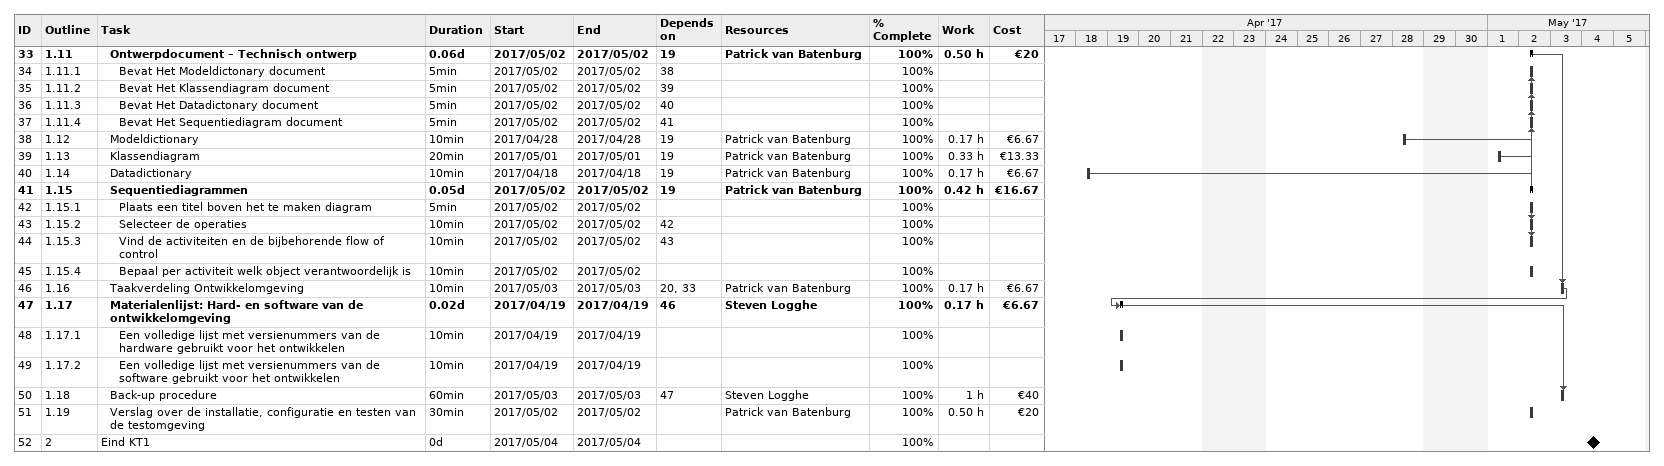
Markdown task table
| ID | WBS | Task | Duration | Start | Finish | Predecessors | Resources | % complete | Work (h) | Cost (€) |
|---|---|---|---|---|---|---|---|---|---|---|
| 33 | 1.11 | **Ontwerpdocument – Technisch ontwerp** | 0.06d | 2017-05-02 | 2017-05-02 | 19 | Patrick van Batenburg | 100 | 0.50 | 20 |
| 34 | 1.11.1 | Bevat Het Modeldictonary document | 5min | 2017-05-02 | 2017-05-02 | 38 |  | 100 |  |  |
| 35 | 1.11.2 | Bevat Het Klassendiagram document | 5min | 2017-05-02 | 2017-05-02 | 39 |  | 100 |  |  |
| 36 | 1.11.3 | Bevat Het Datadictonary document | 5min | 2017-05-02 | 2017-05-02 | 40 |  | 100 |  |  |
| 37 | 1.11.4 | Bevat Het Sequentiediagram document | 5min | 2017-05-02 | 2017-05-02 | 41 |  | 100 |  |  |
| 38 | 1.12 | Modeldictionary | 10min | 2017-04-28 | 2017-04-28 | 19 | Patrick van Batenburg | 100 | 0.17 | 6.67 |
| 39 | 1.13 | Klassendiagram | 20min | 2017-05-01 | 2017-05-01 | 19 | Patrick van Batenburg | 100 | 0.33 | 13.33 |
| 40 | 1.14 | Datadictionary | 10min | 2017-04-18 | 2017-04-18 | 19 | Patrick van Batenburg | 100 | 0.17 | 6.67 |
| 41 | 1.15 | **Sequentiediagrammen** | 0.05d | 2017-05-02 | 2017-05-02 | 19 | Patrick van Batenburg | 100 | 0.42 | 16.67 |
| 42 | 1.15.1 | Plaats een titel boven het te maken diagram | 5min | 2017-05-02 | 2017-05-02 |  |  | 100 |  |  |
| 43 | 1.15.2 | Selecteer de operaties | 10min | 2017-05-02 | 2017-05-02 | 42 |  | 100 |  |  |
| 44 | 1.15.3 | Vind de activiteiten en de bijbehorende flow of control | 10min | 2017-05-02 | 2017-05-02 | 43 |  | 100 |  |  |
| 45 | 1.15.4 | Bepaal per activiteit welk object verantwoordelijk is | 10min | 2017-05-02 | 2017-05-02 |  |  | 100 |  |  |
| 46 | 1.16 | Taakverdeling Ontwikkelomgeving | 10min | 2017-05-03 | 2017-05-03 | 20, 33 | Patrick van Batenburg | 100 | 0.17 | 6.67 |
| 47 | 1.17 | **Materialenlijst: Hard- en software van de ontwikkelomgeving** | 0.02d | 2017-04-19 | 2017-04-19 | 46 | Steven Logghe | 100 | 0.17 | 6.67 |
| 48 | 1.17.1 | Een volledige lijst met versienummers van de hardware gebruikt voor het ontwikkelen | 10min | 2017-04-19 | 2017-04-19 |  |  | 100 |  |  |
| 49 | 1.17.2 | Een volledige lijst met versienummers van de software gebruikt voor het ontwikkelen | 10min | 2017-04-19 | 2017-04-19 |  |  | 100 |  |  |
| 50 | 1.18 | Back-up procedure | 60min | 2017-05-03 | 2017-05-03 | 47 | Steven Logghe | 100 | 1 | 40 |
| 51 | 1.19 | Verslag over de installatie, configuratie en testen van de testomgeving | 30min | 2017-05-02 | 2017-05-02 |  | Patrick van Batenburg | 100 | 0.50 | 20 |
| 52 | 2 | Eind KT1 | 0d | 2017-05-04 | 2017-05-04 |  |  | 100 |  |  |
